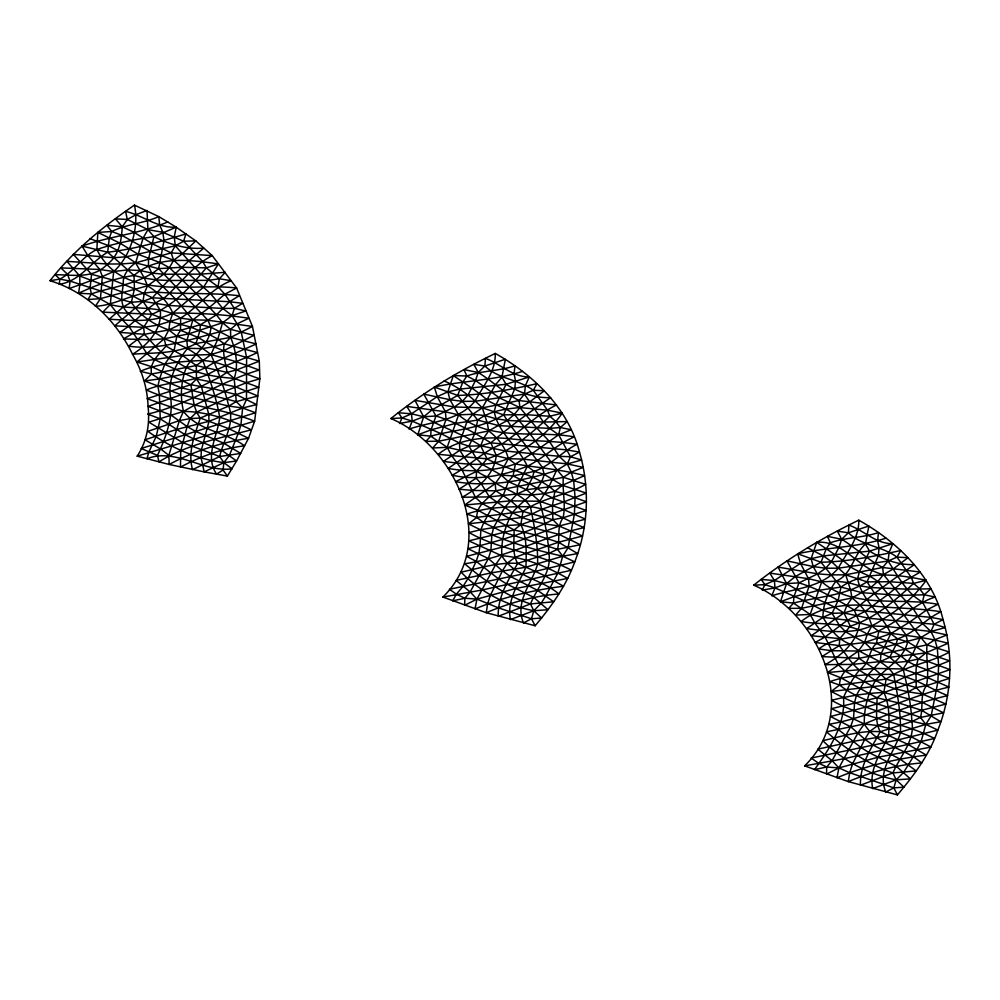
<?xml version="1.0" encoding="UTF-8"?>
<svg xmlns="http://www.w3.org/2000/svg" width="1000" height="1000" viewBox="0 0 1000 1000"><rect width="100%" height="100%" fill="white"/><g stroke="black" fill="none" stroke-linecap="round" stroke-linejoin="round"><path stroke-width="1.5" d="M522.362 371.413C493.9 380.7 463.512 380.487 434.363 387.025L437.262 396.613L445.387 411.825L446.075 419.15L438.663 441.225L432.675 448L447.175 447.312L459.862 450.213L484.2 452.95L508.363 458.663L523.112 459.125L567.288 463.938L583.225 467.388L571.225 472.137L563.362 477.312C562.137 490.662 566.038 504.113 563.088 517.762C556.325 527.05 560.375 538.812 557.463 549.312L562.762 556.2L574.738 561.9C566.237 585.725 551.325 606.587 535.125 625.763L486.25 612.688L442.9 597.062C499.663 541.65 455.112 445.637 390.9 418.55C422.837 392.575 458.212 371.25 495.275 353.438C533.638 374.95 568.263 408.288 579.487 452.088C590.025 487.925 588.475 527.125 574.738 561.9L535.312 571.375L449.425 589.263L456.35 594.163L464.85 598.25L476.925 599.125L498.512 607.913L531.512 618.763L541.625 618.025L533.775 610.763L530.475 603.938C505.55 595.625 484.438 580.513 464.65 563.737C506.312 557.95 543.225 536.3 584.225 527.612C566.237 520.688 550.05 508.888 530.4 506.737C509.212 506.575 487.038 506.875 466.938 514.113L476.775 517.413L483.775 522.612L503.425 532.238L557.463 549.312L580.35 544.725L559.062 534.4L520.825 524.663L481.95 503.438L475.538 497.512L461.938 469.712L451.425 455.337L447.175 447.312L430.712 436.138L417.8 434.825L423.638 416.763L432.163 409.812L457.688 395.412C484.562 394.787 510.925 389.438 537 383.688L533.312 390.262L524.462 394.162L474.875 401.287L462.362 401.35L449.95 399.712L423.775 394.113L435.962 416C455.513 421.925 473.562 432.163 490.875 442.85L566.763 449.888L579.487 452.088L570.475 456.75L559.1 456.3L505.625 451.025L480.7 445.812L468.938 446.175L459.45 443.05L441.55 433.9L412.188 421.138L402 417.962L390.9 418.55M50 280.712L59.9 279.1L70.1 281.1L101.4 291.212L121.3 299.613L131.387 302.3C140.113 315.95 153.725 324.6 168.8 329.938L180.287 324.4L192.862 319.825L209.188 307.6L224.788 294.25L236.612 288C189.662 282.462 123.15 302.025 96.85 249.513L97.863 232.4L119.862 243.113L138.488 254.462L160.175 262.625L169.425 267.688L196.475 293.725L216.438 314.837L222.55 322.762L230.512 329.338L253.925 335.312L223.6 350.775L211 354.525L196.3 365.562L196.475 379.012L201.3 386.262L208.738 414.237L208.988 421.312L201.388 450.125L201.025 457.537L204.188 471.887L227.387 476.087L236.562 460.988L248.538 438.288L254.638 421.188L259.837 378.775L259.3 361.175L252.45 326.463L236.612 288L212.237 255.613L195.825 240.912L176.225 227.175L158.775 216.6L134.45 205.113C103.088 226.488 73.487 250.675 50 280.712C86.675 291.863 116.075 320.15 132.513 354.225C141.788 370.15 147.463 387.925 148.062 406.425C149.987 423.85 147.05 441.175 137.188 456.15L169.163 464.462L204.188 471.887L223.85 462.638L236.562 460.988L221.637 450.225L193.725 438.95L184.875 434.562L160.238 418.825L147.675 414.087C187.1 405.163 220.7 381.275 259.212 370.037L236.163 361.688L211 354.525L182.55 355.5L136.988 361.987L164.175 338.8L168.8 329.938L169.963 321.45L172.812 313.062L203.538 287.188L218.4 263.925C190.475 260.012 156.975 255.075 134.012 275.45C114.763 278.3 96.137 285.012 78.587 293.25L79.837 284.575L79.8 276.038L66.9 261.337L107.537 264.012L121.05 263.975L135.625 262.863L171.15 252.887L212.237 255.613C192.5 265.712 180.113 284.488 163.512 298.587C146.337 306.7 135.825 322.825 119.738 332.362L144.362 334.312L168.8 329.938L180.512 330.3L200.45 324.738L216.438 314.837L229.55 301.712L239.15 295.763C211.7 292.45 183.962 294.462 156.425 292.1C134.787 291.625 116.5 305.325 95.375 306.275L100.438 298.65L102.35 276.575L99.825 269.5L87.725 255.35L82.037 246.125C110.125 236.025 140.412 233.75 167.825 221.9M453.312 375.588L466.85 376L475.538 380.5L499.487 397.9L519.925 407.6L536.9 428.2L549.4 441.425L559.1 456.3L567.288 463.938L571.225 472.137L573.65 480.675L575.1 497.575L574.375 514.388L568.05 547.737L562.762 556.2L557.888 572.975L545.962 595.612L541.175 603.225L533.775 610.763L531.512 618.763L523.5 622.925C514.362 601.462 532.087 583.587 537.587 564.113C538.1 544.725 534.212 525.538 530.4 506.737C520.312 491.05 500.087 489.462 487.65 476.925C474.862 472.575 466.362 461.5 459.862 450.213L459.45 443.05L467.2 421.1L472.738 414.237L482.35 407.875L519.062 400.55L556.55 404.963C536.15 414.85 520.588 431.613 501.838 444.087C483.1 451.125 469.637 466.062 452.15 475.175C477.788 481.05 503.312 475.675 527.35 466.225C543.987 457.962 557.087 444.075 574.3 436.9C535.95 429.8 490.775 442.35 458.575 414.888L449.95 399.712L447.875 391.838L453.312 375.588C464.775 383.475 476.712 390.662 487.137 399.975C497.725 407.2 512.638 408.688 519.2 420.95C535.212 438.75 547.775 459.45 563.362 477.312L585.662 484.363C565.55 495.812 541.737 497.8 522.975 511.413L520.825 524.663L514.062 529.95C514.462 541.15 511.825 553.138 517.625 563.4L544.938 575.8L563.55 586.25C533.225 590.025 503.175 596.987 475.012 608.987L476.925 599.125L495.75 564.438L501.812 555.775C501.037 540.262 504.975 526.112 512.5 512.725C522.625 499.525 540.225 492.025 544.138 474.3L542.35 467.275L511.438 426.75L503.612 414.85L482.35 407.875L454.425 406.975L414.963 400.363L423.638 416.763C442.025 427.587 462.912 433.837 480.7 445.812L487.013 458.862C509.075 470.875 536 473.738 554.862 491.375L564.425 493.812L586.425 501.812L520.825 524.663L506.512 525.55L480.875 529.65L469.05 532.55C501.138 550.775 539.025 553.038 571.425 570.237L482.175 589.987L442.9 597.062M501.812 555.775C525.337 557.3 547.413 567.013 567.737 578.387L515.575 588.538L476.925 599.125L470.15 591.938L456.112 580.4L490.95 572.938L525.938 567.225L562.762 556.2L577.663 553.587L558.488 542.238L536.038 535.1L514.062 529.95L468.762 540.862L501.812 555.775C514.125 576.75 541.3 578.987 558.888 593.962C533.725 595.85 509.45 602.987 486.25 612.688L487.612 603.862L490.337 595.375L502.413 570.887L507.1 563.275L515.075 557.362L526.013 553.362L558.488 542.238L582.562 536.013L559.087 526.038L552.875 519.7L552.438 505.387L554.862 491.375L562.275 485.3L584.55 475.637C561.888 469.475 538.438 467.875 515.363 464.012C493.512 471.213 470.763 472.475 448.188 468.438L480.7 445.812L490.875 442.85C509.738 426.575 530.062 411.812 550.638 397.625C534.4 398.15 519.612 392.738 506.075 384.275L459.95 389.1L447.875 391.838L437.262 396.613L411.463 413.787L402 417.962L399.575 423.462L412.188 421.138L423.638 416.763L435.962 416L454.425 406.975L462.362 401.35L468.15 394.85L475.538 380.5L478.2 372.488L484.875 366.037L505.35 359.263L501.912 377.25L495.412 384.8L482.35 407.875L487.325 423.2L488.675 430.9C497.9 437.912 505.462 447.275 508.363 458.663L515.363 464.012L513.088 475.962L508.363 481.637L503.15 495.65L491.413 508.675L483.775 522.612L480.875 529.65L480.037 545.538L478.825 553.425L476.2 561.325L468.212 578.125L463.212 586.138L456.35 594.163L452.675 600.85L464.85 598.25L470.15 591.938L488.375 558.55L490.913 550.513L491.863 534.75L493.638 527.55L504.712 507.362L517.087 494L526.425 489.7L562.275 485.3L586.213 493.075L564.113 501.812L541.912 509.188L532.438 513.825L521.85 517.525L468.525 523.812L476.775 517.413L522.975 511.413L552.875 519.7L563.088 517.762L586.138 510.5L553.05 498.188L544.038 493.713L537.362 488.35L529.487 483.75L513.088 475.962L501.337 475.075L482.575 464.625L476.275 458.375L468.938 446.175L474.975 433.237L477.7 420.075L457.688 395.412L434.363 387.025M885.875 538.188C857.35 547.5 826.888 547.325 797.638 553.763L800.487 563.387L808.525 578.713L809.15 586.075L801.562 608.275L795.612 615.112L810.175 614.425L822.975 617.362L847.487 620.175L871.762 625.988L886.587 626.487L930.925 631.475L946.938 634.963L934.9 639.7L927.025 644.9C925.738 658.337 929.438 671.912 926.45 685.638C919.587 694.963 923.525 706.85 920.487 717.425L925.8 724.388L937.85 730.1C929.65 754.538 913.925 775.438 897.4 794.887L848.288 781.612L804.663 765.863C862.175 709.688 819.062 613.225 753.725 585.175C786.075 559.475 821.575 538.088 858.775 520.175C897.3 541.812 932.387 575.363 943.037 619.6C953.725 655.65 951.825 695.15 937.85 730.1L898.188 739.862L811.175 758.05L818.138 762.938L826.7 767.025L838.913 767.9L878 757.25L931.112 747.038L911.087 736.75L889.737 728.512L877.712 725.575L864.312 723.95L826.525 731.85C846.3 749.163 867.825 764.237 892.913 772.938L916.237 770.913L900.163 759.163L872.812 744.95L864.812 739.287L850.612 726.712L830.537 716.538L876.912 704.05L908.15 691.862L916.15 687.562L926.45 685.638L949.475 678.35L916.475 665.888L907.45 661.363L900.763 655.95L892.862 651.287L876.4 643.413L864.587 642.5L839.262 645.612L815.188 642.463L825.088 637.025L847.487 620.175L865.25 611.3L887.738 594.7L902.05 582.6L920.3 572.038L882.625 567.487L845.713 574.825L831 574.888L817.65 573.85L778.088 567.087L786.55 583.575L796.3 589.325L834.987 607.288L843.962 612.975L869.038 618.288L934.112 624.263L945.337 627.562L930.925 631.475L920.125 638.013L884.15 647.337L858.4 651.038L831.775 650.7L818.75 648.975C838.587 633.4 866.25 640.413 886.587 626.487C903.388 617.537 916.75 602.6 935.263 597.05L924.163 594.8L900.562 595.4L862.075 592.7L840.975 587.075L818.775 590.312L793.888 596.75L780.475 601.7L786.55 583.575L795.212 576.65L820.987 562.238C848.012 561.688 874.5 556.275 900.725 550.5L896.988 557.125L888.075 561.05L838.238 568.188L825.662 568.225L813.188 566.55L787 560.862L798.975 582.863C818.637 588.888 836.787 599.237 854.212 610.013L930.462 617.312L943.037 619.6L934.112 624.263L930.925 631.475L934.9 639.7L937.3 648.325L938.637 665.337L937.812 682.275L931.175 715.837L925.8 724.388L921.112 741.525L913.062 757.075L903.688 772.3L896.162 779.85L872.663 788.6C868.863 769.112 881.012 752.4 888.675 735.625C889.025 721.462 890.2 705.537 883.838 692.487L886.125 679.137C905.075 665.487 929.062 663.512 949.362 652.05L927.025 644.9C911.4 626.862 898.725 606.075 882.738 588.062C876.162 575.712 861.2 574.163 850.562 566.888C840.15 557.513 828.213 550.275 816.725 542.35L811.137 558.625L813.188 566.55L821.762 581.825C854.025 609.538 899.45 596.912 937.9 604.325L926.812 609.875L909.3 622.275L890.8 633.65L864.587 642.5L858.4 651.038L827.525 672.513L840.812 677.788L877 697.8L899.05 703.05L921.587 710.275L940.763 721.737L925.8 724.388L888.675 735.625L853.162 741.35L817.825 749.163L832.075 760.688L838.913 767.9L849.688 772.725L893.838 787.862L903.975 787.163L896.162 779.85L892.913 772.938C899.9 756.287 915.238 740.725 911.888 721.525C910.975 703.637 907.362 686.4 903.088 668.962L889.75 657.275L871.612 649.112L864.587 642.5L845.837 631.938L839.525 625.612L832.1 613.312L822.525 610.15L804.463 600.887L775 587.888L764.837 584.65L753.725 585.175M827.525 672.513L873.938 668.438L903.088 668.962L927.237 677.475L948.95 687.087C908.1 696.4 870.725 717.175 829.163 724.225L838.275 729.5L860.65 747.3L869.013 752.562L896.338 766.325L910.362 778.863L896.162 779.85L893.838 787.862L885.788 792C876.625 770.163 894.9 752.225 900.487 732.487C900.9 712.9 897.4 693.475 893.625 674.438C883.587 658.625 863.263 656.963 850.825 644.325C837.95 639.925 829.613 628.638 822.975 617.362C822.8 604.75 828.238 591.112 836.012 581.188C852.062 574.562 853.3 554.788 865.425 544.038L868.863 526L848.375 532.788L841.675 539.25L839 547.288L831.513 561.7L825.662 568.225L817.65 573.85L798.975 582.863L786.55 583.575L775 587.888L762.312 590.138L764.837 584.65L774.388 580.525L800.487 563.387L811.137 558.625L823.312 555.925L869.613 551.112C883.25 559.562 898.075 565.125 914.4 564.625C893.675 578.862 873.225 593.7 854.212 610.013L859.613 622.75C857.6 642.038 841.225 655.612 825.263 664.675L852.425 664.4L880.325 661.587L894.887 662.575L907.45 661.363L918.363 659.025L927.962 661.513L950 669.625L883.838 692.487L877 697.8C877.362 709.15 874.45 721.263 880.263 731.725L907.987 744.388L926.375 755.138C895.763 758.863 865.438 765.825 836.95 777.8L838.913 767.9L858.05 732.712L864.312 723.95C863.962 708.263 867.763 693.913 875.575 680.425C885.825 667.163 903.637 659.675 907.663 641.825L905.875 634.75L874.925 593.875L867.05 581.862L845.713 574.825L831.513 561.7L823.312 555.925L807.513 547.75M877 697.8L831.438 708.662L864.312 723.95C876.6 745.263 904.175 747.513 921.725 763.012C896.287 764.75 871.737 771.875 848.288 781.612L849.688 772.725L852.463 764.137L864.812 739.287L869.587 731.562L877.712 725.575L888.8 721.525L921.587 710.275L945.9 704.087L922.35 693.962L916.15 687.562C916.513 678.012 914.613 668.188 918.363 659.025L925.888 652.925L947.975 643.275C925.35 636.925 901.838 635.375 878.763 631.388L871.762 625.988C868.9 614.487 861.275 605.062 851.988 597.987L850.638 590.237L845.713 574.825M916.15 687.562L886.125 679.137L839.6 685.037L831.175 691.438L884.938 685.3L895.625 681.6L905.188 676.938L927.562 669.562L949.587 660.825L925.888 652.925L889.75 657.275L880.325 661.587L867.788 674.987L856.413 695.312L854.6 702.562L853.5 718.562L850.612 726.712L832.075 760.688L826.7 767.025L826.525 774.112L838.913 767.9M464.85 598.25L464.65 605.325L476.925 599.125M495.275 353.438C495.812 371.562 483.038 386.138 474.875 401.287C458.625 421.012 431.637 421.425 409.1 429.075L412.188 421.138L411.463 413.787L406.775 406.4L445.387 411.825L458.575 414.888L472.738 414.237L484.95 415.6L495.75 418.7L507.287 420.45L543.387 422.038L567.225 421.562L560.337 427.512L549.663 428.413L498.688 425.613L477.7 420.075L455.662 423.35L431.075 429.837L417.8 434.825M858.775 520.175C859.287 538.362 846.513 553.013 838.238 568.188C821.775 588 794.562 588.35 771.75 595.8L775 587.888L774.388 580.525L769.8 573.112L808.525 578.713L821.762 581.825L836.012 581.188L848.288 582.6L859.137 585.725L870.738 587.525L907.113 589.188L930.925 588.812L924.163 594.8L922.5 602.062L934.112 624.263M97.863 232.4L111.688 231.5L121.762 235.287L150.463 251.425L173.663 260.238L210.688 293.812L222.787 308.438L232.087 315.65L237.075 323.825L241.262 332.2L246.6 357.388L246.475 399.475L242.662 407.987L240.912 424.875L238.412 433.013L229.412 455.35L223.85 462.638L223.075 470L227.387 476.087M82.037 246.125L107.662 252.188L134.012 275.45L144.35 278.075L156.237 279.938L169.275 280.487L208.475 280.35L219.35 278.788L231.312 280.712C211.337 288.275 198.538 306.85 180.65 318.137L180.512 330.3L176.838 336.225L174.088 350.637L164.625 364.4L159.55 378.925L157.875 386.188L159.35 394.188L160.238 418.825L156.213 436.375L148.713 452.375L147 458.75C175.413 447.325 203.388 472.663 232.075 468.837L223.85 462.638L219.675 456.512L182.763 442.65L148.812 422.163L183.487 411.4L194.213 405.325L224.8 391.3L246.513 382.7L259.837 378.775C240.688 372.975 223.188 361.8 202.763 360.487C181.725 361.35 159.762 362.938 140.262 371.325L151.537 374L159.55 378.925L180.725 387.6L236.3 401.587L257.85 396L235.475 386.763L196.475 379.012L154.288 359.525L147.05 353.787L128.875 326.35L122.263 319.762L110.262 304.55L91.35 293.9L78.587 293.25M468.938 446.175L459.862 450.213L443.512 461.388C468.475 464.6 496.662 468.675 518.288 452.537C535.425 442.337 550.788 429.575 562.275 413.137L547.463 410.188L519.925 407.6L519.062 400.55C504.237 392.875 492.35 381.15 478.2 372.488L473.862 364.363L484.875 366.037C498.537 379.212 518.4 379.212 533.312 390.262L544.325 390.75L529.625 401.95L519.925 407.6L514.288 414.475L507.287 420.45L488.675 430.9L438.663 441.225L425.887 441.362L430.712 436.138L431.075 429.837L435.962 416M930.925 631.475L922.725 623.75L913.15 608.713L900.562 595.4L883.475 574.6L882.625 567.487C867.788 559.712 855.85 547.975 841.675 539.25L837.35 531.112L848.375 532.788C862.062 546.062 882.038 545.988 896.988 557.125L908.037 557.688L893.25 568.925L883.475 574.6L877.8 581.512L870.738 587.525L851.988 597.987L801.562 608.275L788.7 608.387L793.512 603.112L793.888 596.75L798.975 582.863M223.075 470L216.562 474.15C204.338 455.812 217.625 436.362 219.725 417.45C216.45 397.825 209.613 378.988 202.763 360.487C192.5 349.212 178.162 343.85 164.175 338.8C152.762 329.675 137.738 326.312 128.887 313.738C119.312 306.5 121.65 294.762 123.35 284.6C122.212 275.35 128.463 267.838 135.625 262.863L143.125 238.05L147.925 229.638L146.988 210.438L136.613 214.425L127.312 219.462L122.275 226.788C121.463 240.212 119.237 255.512 107.537 264.012C93.462 279.275 73.288 274.738 55.038 274.7L59.9 279.1L59.2 284.3C79.912 281.388 90.638 262.2 107.662 252.188C134.438 249.2 160.3 241.65 185.925 233.888L183.6 241.213L175.275 245.825L126.5 256.712L113.963 257.762L73.35 254.375L91.575 274.288L112.888 280.038L134.438 288.85L152.413 297.825L229.55 301.712L242.613 303.325L234.363 308.337L222.787 308.438L168.65 305.462L142.975 301.337L131.387 302.3L123.3 306.9L109.138 319.262C130.525 320.2 152.95 323.3 172.812 313.062C198.2 312.9 223.725 314.387 248.812 318.275L237.075 323.825L230.512 329.338C196.675 336.425 163.888 351.213 128.588 346.163L144.362 334.312L143.663 327.337L151.825 314.25C174.575 305.25 190.9 286 206.35 267.85L218.4 263.925M508.363 458.663L503.963 466.788L501.337 475.075L495.225 483.587L464.7 505.025L510.8 500.838L539.775 501.262L563.837 509.663L585.425 519.163L559.087 526.038L544.963 523.975L532.725 520.975L521.85 517.525L512.5 512.725L489.363 496.875L481.388 483.938L476.175 478.237L476.587 471.337L487.013 458.862C511.562 451.05 531.275 433.462 549.812 416.262L562.275 413.137M922.35 693.962C903.213 691.45 883.188 687.425 867.788 674.987C854 669.3 847.938 656.413 839.262 645.612L839.762 638.688L850.312 626.138C875.05 618.312 894.925 600.65 913.637 583.387L926.175 580.275C914.538 596.788 899.112 609.65 881.762 619.837C860.025 636.038 831.737 631.862 806.675 628.6L822.975 617.362L832.1 613.312L843.962 612.975L854.212 610.013M484.875 366.037L485.45 358.4C500.525 363.738 512.05 377.013 529.237 376.938L525.462 385.562L524.462 394.162L519.062 400.55M848.375 532.788L848.95 525.138C864.062 530.487 875.588 543.8 892.8 543.713L889.125 552.388L888.075 561.05L882.625 567.487M490.875 442.85L496.262 455.475C494.312 474.675 478.125 488.325 462.175 497.262L489.363 496.875L517.087 494L517.712 486.4L527.35 466.225C518.413 446.625 498.125 433.312 494.237 411.587L495.95 404.913L506.075 384.275L529.237 376.938M107.662 252.188L109.288 238.162L111.688 231.5C126.575 224.188 143.55 223.375 158.775 216.6L159.688 225.05L162.862 232.3L164 240.675L158.663 268.65C139.438 284.212 114.1 286.175 91.35 293.9L88 299.513L100.438 298.65L147.513 285.812L163.675 274.237L169.425 267.688L173.663 260.238L182.4 253.762L195.825 240.912L183.6 241.213L162.862 232.3L147.925 229.638L127.312 219.462L115.412 218.863L122.275 226.788L133.912 232.25L152.375 243.787L171.15 252.887L173.663 260.238M880.325 661.587L881 653.938L890.8 633.65C881.95 613.837 861.488 600.45 857.638 578.575L859.388 571.862L869.613 551.112L892.8 543.713M134.45 205.113C139.312 227.188 130.838 256.262 113.7 271.512L110.262 304.55L102.788 312.15L151.825 314.25L169.963 321.45L190.475 327.062L209.237 334.525L217.825 339.087L224.312 343.837L257.35 352.562C240.963 360.562 223.212 365.412 207.438 374.688C188.025 382.713 165.987 381.562 146.463 389.975C181.038 405.613 219.55 407.225 254.638 421.188L137.188 456.15M168.8 329.938L176.838 336.225L195.975 343.55L230.7 337.388L252.45 326.463L207.913 320.213L192.862 319.825L180.65 318.137L157.975 325.075L143.663 327.337L123.45 338.9L150.475 339.812L164.175 338.8L188.775 333.85L222.55 322.762L232.087 315.65L245.75 310.975L234.363 308.337L224.788 294.25L218.05 286.75L200.812 274.125L175.275 245.825L174.275 236.737L176.225 227.175L153.938 236.65L148.562 258.925L148.438 265.875L151.662 273.038L156.237 279.938L175.938 299.513L192.862 319.825L200.45 324.738L199.825 330.85L195.975 343.55C177.062 354.15 153.65 352.562 132.513 354.225C147.9 345.075 162.188 329.275 160.325 310.387L152.413 297.825C168.012 279.95 185.375 263.288 203.8 248.15C186.088 249.513 169.587 244.35 153.938 236.65L147.925 229.638M230.512 329.338L230.7 337.388L224.312 343.837C222.113 353.512 225.812 362.875 227.013 372.362L234.163 378.4L258.712 387.238L236.137 394.562L206.55 407.45L196.7 412.15L190.1 418.6L187.125 426.575L180.712 450.887L180.475 467.1C200.525 456.475 221.95 448.575 244.562 445.812C225.525 431.825 198.438 430.975 183.487 411.4L147.062 398.663L190.812 384.712L213.05 388.675L236.137 394.562L256.613 404.588L242.662 407.987L208.988 421.312L176.575 429.45L145 439.775L160.987 449.225L168.863 455.325L169.163 464.462C193.875 451.262 220.85 442.488 248.538 438.288L228.762 428.663L200.3 418.025L190.1 418.6L179.35 420.625L147.875 431.35C170.487 447.463 196.112 459.038 223.85 462.638M797.638 553.763L820.987 562.238L840.975 587.075L838.188 600.3L832.1 613.312M826.7 767.025L814.463 769.625C829.762 748.575 845.562 724.837 843.512 697.387C847.913 687.638 852.75 677.812 859.825 669.712C869.912 663.787 868.325 650.662 876.4 643.413L878.763 631.388M91.575 274.288L90.1 287.812L91.35 293.9M476.775 517.413C476.475 505 488.175 498.6 495.825 490.825L563.362 477.312M143.663 327.337L114.8 325.812L142.975 301.337L144.238 293.4L147.513 285.812L144.35 278.075L135.625 262.863L118.062 250.7L108.263 245.562L89.688 238.538M218.05 286.75L219.35 278.788L225.275 272.3L200.812 274.125L163.675 274.237L151.662 273.038L140.125 270.525L127.613 269.9L113.7 271.512L99.825 269.5L60.95 267.9L67.487 274.35L70.1 281.1L69.15 288.562L102.35 276.575L113.7 271.512M780.475 601.7L793.512 603.112L810.175 614.425L814.513 622.513L825.088 637.025L838.55 665.013L844.862 670.975L883.838 692.487L922.25 702.387L943.562 712.837L920.487 717.425C893.388 707.113 862.887 703.6 839.6 685.037C839.388 672.487 851.2 666.137 858.962 658.325L927.025 644.9M222.55 322.762L217.825 339.087L211 354.525C218.137 371.413 224.55 388.288 228.713 406.062C235.3 423.162 223.388 440.037 219.675 456.512L192.575 469.637C187.438 452.188 194.838 434.462 200.3 418.025L228.713 406.062L236.3 401.587L234.163 378.4C238.9 365.275 235.613 350.05 230.7 337.388L210.9 327.2L200.45 324.738M515.363 464.012L532 453.562L558.65 434.787L560.337 427.512L555.575 421.3L549.812 416.262L547.463 410.188L533.312 390.262M131.387 302.3L134.438 288.85L134.012 275.45M487.013 458.862L438.212 454.325C457.475 438.775 485.062 436.337 509.025 438.675C531.638 441.325 554.538 440.637 577.038 444.35C561.6 451.7 550.65 465.788 534.125 471.413L532.463 477.388L526.425 489.7L539.775 501.262C544.113 518.538 547.888 535.612 548.938 553.35C551.925 572.1 537.212 587.537 530.475 603.938L498.25 616.263C497.525 596.825 508.6 579.775 517.625 563.4L548.938 553.35L557.463 549.312M918.363 659.025C904.287 645.812 885.175 640.2 867.288 634.163C847.663 621.625 823.337 625.438 801.225 621.512C820.537 605.763 848.4 603.475 872.487 605.862C895.225 608.575 918.25 607.95 940.875 611.8C925.25 619.038 914.262 633.3 897.588 638.888L895.9 644.9L889.75 657.275M232.087 315.65L234.363 308.337M864.587 642.5L867.288 634.163L871.762 625.988M192.862 319.825L186.863 340.625L187.562 348.325C176.525 362.325 166.962 380.3 170.787 398.663C173.088 418.1 165.525 438 157.487 455.412L158.963 461.863C186.75 444.538 219.913 438.125 251.287 429.812C230.138 419.65 207.2 411.625 183.487 411.4L179.35 420.625L168.863 455.325M458.575 414.888L447.175 447.312M821.762 581.825L810.175 614.425M457.688 395.412L462.812 382.15L466.85 376C482.413 370.525 499.25 371.112 514.975 365.812L514.062 373.8L515.487 380.85L514.8 388.688L503.612 414.85C481.675 428.7 455.213 429.55 430.712 436.138M820.987 562.238L826.237 548.938L830.288 542.762C845.888 537.288 862.75 537.875 878.5 532.562L877.588 540.575L879.05 547.663L878.4 555.525L867.05 581.862C844.912 595.788 818.225 596.55 793.512 603.112M480.7 445.812L483.688 438.137L488.675 430.9M839.762 638.688L811.363 635.675L843.962 612.975L846.963 605.262L851.988 597.987M524.462 394.162L543.387 422.038L549.663 428.413L558.65 434.787L570.475 456.75L581.638 460.025L567.288 463.938L556.5 470.462L549.138 486.35L539.775 501.262M920.125 638.013L912.638 653.962L903.088 668.962M567.288 463.938L570.475 456.75M171.15 252.887L175.275 245.825M920.487 717.425L911.888 721.525L880.263 731.725C871.125 748.3 859.625 765.512 860.462 785.212L892.913 772.938M164.175 338.8L165.975 346.087C159.288 354.275 149.15 362.088 151.537 374L144.512 380.938L181.388 394.837L228.713 406.062L242.662 407.987L255.463 412.762L141.15 448.5L157.487 455.412M200.3 418.025C192.887 408.488 193.137 396.025 190.812 384.712L196.475 379.012M476.175 478.237L459.012 489.2L472.512 490.438L495.825 490.825L510.8 500.838L522.975 511.413M839.262 645.612L821.963 656.587L858.962 658.325L873.938 668.438L886.125 679.137M180.512 330.3L197.975 337.4L213.962 346.75L223.6 350.775L259.3 361.175L236.775 369.875L227.013 372.362L219.925 377.075L191.863 390.95L148.062 406.425L170.938 415.025L187.125 426.575L195.763 431.463L223.938 443.275L240.688 453.438L219.675 456.512M59.9 279.1C74.088 271.625 82.188 256.45 96.85 249.513C115.262 243.1 134.688 239.562 153.938 236.65M477.7 420.075C489.862 410.925 505.2 408.862 519.925 407.6M840.975 587.075C865.913 569.763 898.263 574.525 926.175 580.275M552.875 519.7C526.2 533.562 496.975 541.388 467.925 548.7L488.375 558.55L502.413 570.887L510.337 576.438L537.5 590.325L553.663 601.775L530.475 603.938M476.587 471.337L455.513 481.675C489.45 487.425 524.113 480.875 556.5 470.462M864.312 723.95C891.363 712.65 919.05 702.35 947.638 695.612C929.613 688.525 913.35 676.7 893.625 674.438C872.337 674.25 850.037 674.4 829.837 681.65L839.6 685.037M559.087 526.038L502.463 547.062L466.6 556.362L476.2 561.325L498.35 578.775L506.637 583.95L533.8 597.388L547.925 609.712L533.775 610.763L510.412 619.575C506.613 600.375 518.475 583.825 525.938 567.225C526.312 553.237 527.2 537.5 520.825 524.663M558.65 434.787L571.325 429.75L560.337 427.512M79.8 276.038L132.9 296.075L142.975 301.337L152.413 297.825M224.312 343.837L213.962 346.75L201.887 348.6L187.562 348.325M513.088 475.962L534.125 471.413L544.138 474.3L562.275 485.3M876.4 643.413L897.588 638.888L907.663 641.825L925.888 652.925M151.537 374L196.3 365.562L227.013 372.362M554.862 491.375L544.038 493.713L531.575 494.95L517.087 494M804.663 765.863L844.212 758.688L934.463 738.487C901.762 721.475 863.812 718.675 831.587 700.275C848.675 695.962 866.213 693.175 883.838 692.487M144.512 380.938L159.55 378.925L196.262 371.788L205.95 367.525L214.45 362.362L256.275 343.963L230.7 337.388M135.625 262.863L158.663 268.65L181.562 267.262L206.35 267.85L219.35 278.788M503.612 414.85L526.1 414.663L549.812 416.262M867.05 581.862L889.688 581.737L913.637 583.387L919.338 588.475L924.163 594.8M517.625 563.4C498.325 562 479.725 568.225 461.075 572.15C480.737 592.337 506.225 605.363 533.775 610.763M880.263 731.725C860.65 730.263 841.712 736.413 822.812 740.675C842.95 760.65 868.25 774.425 896.162 779.85M816.725 542.35C843.637 539.7 858.275 569.225 883.475 574.6M234.163 378.4C214.55 376.987 194.237 373.638 177.638 362.4C162.887 357.325 154.7 344.738 144.362 334.312M122.275 226.788L106.925 225.275L111.688 231.5M176.225 227.175C157.4 228.337 143.012 215.275 125.575 211.425L127.312 219.462M110.262 304.55C133.3 310.75 160.125 304.137 180.65 318.137M478.2 372.488L464.012 369.625L466.85 376M841.675 539.25L827.475 536.375L830.288 542.762M562.762 556.2C530.275 549.038 498.088 539.375 468.525 523.812M925.8 724.388C893.112 717.225 860.812 707.237 831.175 691.438M423.638 416.763L411.463 413.787L398.363 412.775L402 417.962M786.55 583.575L774.388 580.525L761.287 579.45L764.837 584.65M136.988 361.987L151.525 366.662L190.812 384.712M526.425 489.7L508.363 481.637L501.337 475.075M464.7 505.025L477.9 510.25L514.062 529.95M444.087 380.962C458.762 387.075 471.163 396.75 482.35 407.875M165.975 346.087L182.55 355.5L196.3 365.562M211 354.525L195.975 343.55M922.5 602.062C906.312 592.987 897.938 575.9 888.075 561.05M147.513 285.812C158.225 292.425 167.662 301.388 172.812 313.062M527.35 466.225L534.125 471.413M890.8 633.65L897.588 638.888M236.3 401.587L242.662 407.987M158.663 268.65L207.913 320.213L210.9 327.2C210.138 344.65 193.975 353.675 186.275 367.425C180.925 382.362 179.95 395.763 183.487 411.4M183.6 241.213L202.787 261.675L206.35 267.85M142.975 301.337L151.825 314.25M896.988 557.125L911.213 577.3L913.637 583.387M865.425 544.038L869.613 551.112M501.912 377.25L506.075 384.275M531.512 618.763L535.125 625.763M893.838 787.862L897.4 794.887M843.962 612.975L850.312 626.138M495.225 483.587L495.825 490.825M858.4 651.038L858.962 658.325"/></g></svg>
